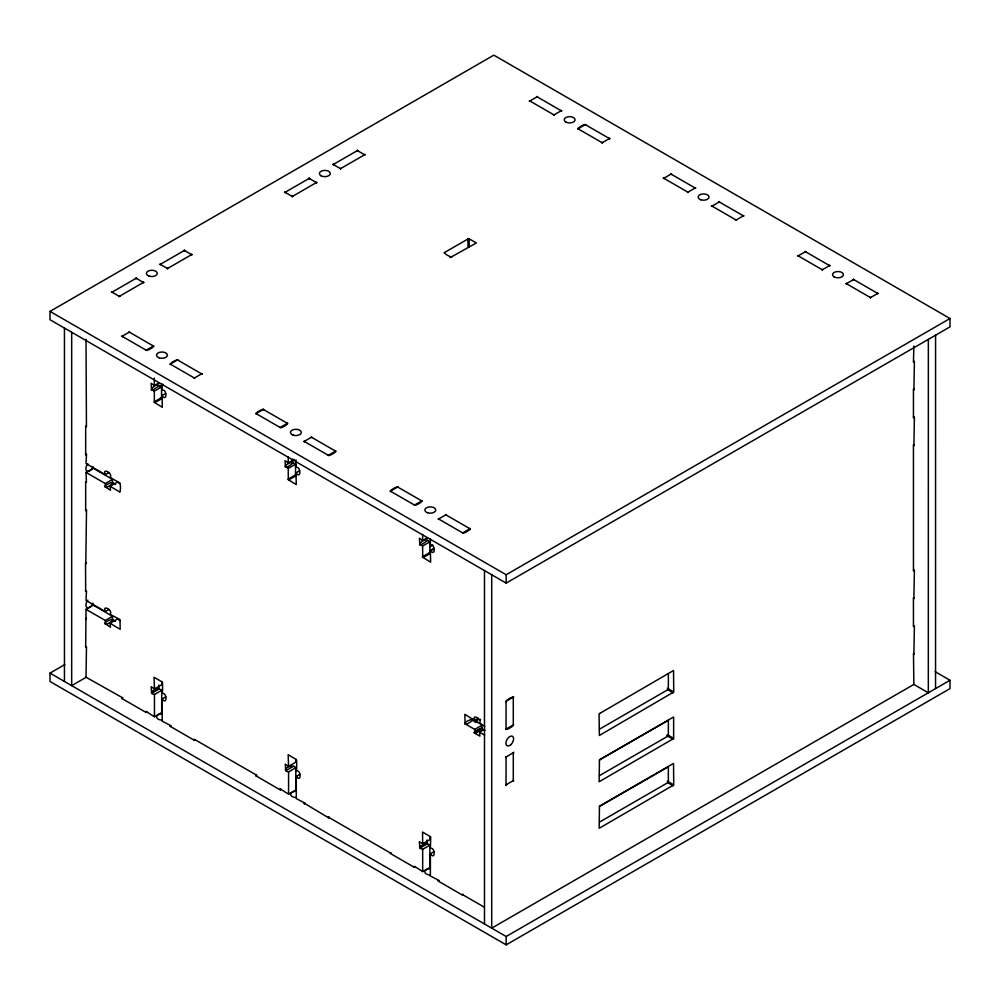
<?xml version="1.0" encoding="UTF-8"?>
<svg xmlns="http://www.w3.org/2000/svg" width="1000" height="1000" viewBox="0 0 1000 1000"><rect width="100%" height="100%" fill="white"/><g stroke="black" fill="none" stroke-linecap="round" stroke-linejoin="round"><path stroke-width="1.5" d="M86.025 339.263L86.438 426.75L85.538 425.95M152.05 693.1L159.288 688.925L161.7 690.312L161.7 712.575L154.462 716.75L154.462 694.488C147.3 693.25 154.162 689.538 158.8 688.088L158.8 685.125M165.787 696.85L162.175 698.938L162.175 721.2L170.375 725.375L170.5 726.538M288.575 794.175L288.575 771.912C279.325 770.225 292.913 762.962 295.8 767.738L295.8 790L288.575 794.175L280.138 788.825L280.375 790M299.9 774.275L296.288 776.363L296.288 798.625L305.075 803.15M420.262 847.95L427.5 843.775L429.9 845.163L429.9 867.425L422.675 871.6L422.675 849.338C415.75 847.45 421.512 845.588 427.013 842.938L427.013 839.963M434 851.7L430.387 853.787L430.387 876.05L438.575 880.225L438.575 881.338M928.35 339.363L928.325 692.775L913.65 684.312M935.55 688.6L935.575 335.188M159.125 382.775L154.3 385.55L154.325 378.125M162.037 384.062L162.013 390C167.3 388.925 167.15 402.663 162.013 395.575L162.325 407.312L153.9 402.113L161.6 397.512L161.537 386.95L159.188 385.538C143.787 397.762 154.75 381.812 159.188 385.538M294.275 459.363L288.25 462.837L288.275 456.9M295.988 459.862L295.963 467.287C301.238 466.238 301.038 479.85 295.963 472.863L296.275 484.6L287.85 479.4L295.55 474.8L295.475 464.237L293.137 462.825C284.262 471.312 280.875 465.375 292.663 462L292.663 459.025M427.45 537.65L422.638 540.425L422.65 534.487M430.363 538.938L430.35 544.875C435.588 543.812 435.487 557.5 430.35 550.45L430.65 562.188L422.238 556.987L429.938 552.388L429.862 541.825L427.525 540.413C412.2 552.4 422.912 536.912 427.525 540.413M476.95 719.388L477.362 721.875L477.663 718.675M506.637 784.55L505.812 785.425L506.15 784.275M512.9 753.112L513.725 752.237L513.387 753.388M914.362 361.362L913.462 362.163L913.875 346.062M914.362 417.025L913.462 417.825L913.438 389.175M914.362 570.062L913.462 570.862L913.438 444.825M914.362 625.725L913.462 626.525L913.425 597.875M914.362 653.55C912.188 652.987 915.125 655.825 913.9 653.263L914.388 626.263L913.425 625.712M85.538 453.787L86.5 454.338L86.025 463.525L105.3 474.65L108.912 472.562M85.538 509.438L86.5 509.988L85.8 563.8L86.475 562.625M85.538 590.688L86.438 591.487L85.662 591.312L85.538 562.863M85.538 646.338L86.438 647.138L85.675 647.1L86.025 609.338L93.25 605.163L112.525 616.287L112.525 619.075C100.688 622.4 104.213 628.5 113.012 619.913L115.575 621.388M115.575 484.487L113.012 483C103.85 491.425 100.95 485.562 112.525 482.163L112.525 479.387L93.25 468.25L86.025 472.425L86.438 482.4L85.538 481.613M113.012 483L112.188 482.925L112.525 482.163M113.012 619.913L112.188 619.825L112.525 619.075M159.288 688.925L158.463 688.838L158.8 688.088M293.137 462.825L292.312 462.75L292.663 462M295.812 759.25L288.15 754.7L288.575 766.35L295.8 762.175C296.737 752.775 297.038 770.075 296.288 770.8C301.475 769.85 301.275 783.337 296.288 776.363M429.462 552.525L430.275 553.525L423.188 557.388M427.5 843.775L426.675 843.688L427.013 842.938M472.8 719.938C463.762 728.35 460.65 722.513 472.312 719.112C470.975 721.663 480.838 722.375 481.962 725.225L481.962 728.012C474.487 730.088 469.663 737.1 480.988 729.887M913.438 417L914.4 417.562L913.925 444.55C915.175 447.088 912.262 444.25 914.362 444.85M913.425 570.05L914.388 570.612L913.9 597.6C915.125 600.112 912.225 597.312 914.362 597.9M161.262 397.475L161.938 398.65L154.85 402.512M161.762 681.725L154.05 677.275L154.462 688.925L161.7 684.75C162.787 675.462 162.812 692.65 162.175 693.375C167.325 692.288 167.188 706.012 162.175 698.938M86.475 454.888L85.675 455.1L85.662 427.137L86.375 426.238M86.475 510.538L85.675 510.75L85.662 482.788L86.375 481.887M86.475 591.237L86.025 600.425L105.3 611.562L108.912 609.475M86.475 646.888L86.013 677.225L122.775 697.9M474.975 733.363L479.888 736.112L479.55 732.188L484.363 729.4M485.012 730.325L481.838 729.038L481.962 728.012M118.825 296.075L119.125 296.737L119.9 296.163M263.962 409.675C263.6 407.663 252.913 414.462 256.625 413.925M279.762 427.287C279.875 429.625 290.912 422.525 287 423.113M537.7 97.013L536.925 96.438L536.625 97.1M553.488 114.625L553.8 115.288L554.562 114.712M469.113 238.863L467.863 238.562L468.05 247.288L469.212 247.013L469.113 238.863L476.413 242.938L450.05 257.675M913.5 361.112L914.4 361.9L913.925 388.9C915.138 391.425 912.2 388.663 914.362 389.2M136.662 278.55L136.175 277.875L135.688 278.55M184.85 250.725L184.375 250.05L183.888 250.725M167.025 268.25L167.5 268.925L167.987 268.25M309.662 178.688L309.175 178.012L308.688 178.688M291.825 196.213L292.3 196.887L292.787 196.213M357.85 150.85L357.375 150.188L356.887 150.85M340.025 168.388L340.5 169.062L340.988 168.388M129.9 332.475L129.425 331.8L128.938 332.475M145.812 350C145.925 352.337 156.938 345.262 153.038 345.825M178.1 360.3C178.062 358.062 166.938 365.025 170.875 364.475M194 377.825L194.488 378.5L194.963 377.825M585.788 124.925C585.662 122.662 574.725 129.65 578.55 129.1M601.688 142.45L602.175 143.125L602.65 142.45M312.062 437.575L311.575 436.9L311.087 437.575M671.538 174.387L671.05 173.713L670.575 174.387M327.962 455.112C328.038 457.425 339.113 450.375 335.188 450.938M687.438 191.912L687.925 192.587L688.4 191.912M719.737 202.213L719.25 201.537L718.763 202.213M735.638 219.737L736.125 220.413L736.6 219.737M398.237 487.337C398.312 485.112 386.938 492.025 391.012 491.512M414.15 504.875C414.275 507.113 425.213 500.163 421.375 500.7M446.438 515.163L445.962 514.5L445.475 515.163M805.913 251.975L805.438 251.3L804.95 251.975M462.35 532.7C462.5 535.037 473.4 527.975 469.575 528.525M821.825 269.5L822.3 270.175L822.788 269.5M854.112 279.8L853.637 279.125L853.15 279.8M870.025 297.325L870.5 298L870.987 297.325M513.387 697.738C515.9 694.663 504.15 700.75 506.15 701.912M506.15 728.625C503.8 731.637 514.788 726.062 513.513 724.4M50.012 311.388L493.825 55.15L950 318.512L950 326.863L506.175 583.1L50.012 319.738L50.012 311.388L506.175 574.75L950 318.512M159.05 386.75L163.038 384.45M154.375 401.675L154.3 391.112L161.537 386.95M162.013 395.575L165.625 393.488M468.05 238.938L444.913 252.3C441.138 251.788 452.062 258.75 452.137 256.475M86.025 472.425L105.3 483.55L112.525 479.387M105.775 487.175L110.463 490.262L110.113 486.337L117.35 482.163L119.963 483.675M288.325 478.963L288.25 468.4L295.475 464.237M295.963 472.863L299.575 470.775M288.8 479.8L295.963 475.875L295.55 474.8M86.025 609.338L105.3 620.462L112.525 616.287M105.775 624.075L110.463 627.175L110.113 623.25L117.35 619.075L119.963 620.588M935.15 671.688L950 680.263L950 688.612L506.175 944.85L50 681.475L50 673.125L64.887 664.538M86.263 677.225L71.675 685.65L71.675 332.25M154.462 694.488L161.7 690.312M422.7 556.562L422.638 545.988L429.862 541.825M430.062 546.688L432.762 545.125M430.35 550.45L433.963 548.362M431.413 550.363L434.125 548.8M286.163 770.525L293.387 766.35M288.575 771.912L295.8 767.738M465.087 723.275L464.85 714.312L474.725 720.5L478.338 718.413M480.55 719.325L479.5 719.925L480.112 720.288M476.325 722.475L477.362 721.875M465.575 724.112L474.725 729.4L481.962 725.225M474.263 732.325L481.838 727.962M474.312 732.775L481.538 728.6M474.6 733.213L482.438 728.85M599.438 713.612L673.55 670.487L673.725 692.3L672.975 692.85L668.012 689.762M599.438 729.2L668.363 689.4L668.363 673.825M672.825 692.537L599.35 735.487L599.087 713.962L600.05 713.413M419.787 847.113L419.363 841.587L422.675 843.775L429.9 839.6L429.9 836.575M422.675 849.338L429.9 845.163M599.438 760.088L668.363 720.288L668.363 735.875L599.438 775.662M672.825 739.025L599.125 781.762L599.45 759.7L673.65 717L673.65 738.938L672.975 739.338L666.8 735.537M599.438 806.55L668.363 766.762L668.363 782.35L599.438 822.138M672.825 785.475L599.175 828.312L599.45 806.15L673.55 763.425L673.725 785.225L672.975 785.788L668.012 782.688M50 673.125L506.175 936.5L950 680.263M333.75 164.775L332.612 164.387L333.75 164.213M364.125 154.475L365.288 154.75L364.125 155.025M285.562 192.6L284.413 192.213L285.562 192.037M315.925 182.3L317.087 182.575L315.925 182.85M160.75 264.637L159.588 264.363L160.75 264.075M530.363 101.263L529.2 100.988L530.363 100.712M191.125 254.338L192.288 254.613L191.125 254.9M112.562 292.462L111.4 292.188L112.562 291.9M142.925 282.162L144.088 282.45L142.925 282.725M560.725 110.45L561.888 110.725L560.725 111.013M122.675 336.65L121.538 336.262L122.675 336.087M608.913 138.275L610.087 138.55L608.913 138.837M201.238 373.65L202.4 373.938L201.238 374.212M664.3 178.55L663.138 178.275L664.3 178M694.675 187.738L695.837 188.012L694.675 188.3M712.5 206.388L711.338 206.1L712.5 205.825M742.862 215.562L744.025 215.837L742.862 216.125M304.825 441.75L303.663 441.475L304.825 441.2M798.688 256.137L797.55 255.763L798.688 255.588M829.05 265.325L830.212 265.6L829.05 265.887M846.888 283.975L845.75 283.587L846.888 283.412M877.25 293.15L878.413 293.425L877.25 293.712M439.212 519.338L438.05 519.062L439.212 518.787M506.15 757.562L505.812 756.812L506.637 756.725M513.387 780.1L513.725 780.85L512.9 780.938M86.475 618.275L86.013 619.475L85.538 618.513M304.475 803.913C305.863 802.038 302.35 803.75 305.075 803.7L328.575 817.825M122.175 698.662L122.413 697.763L121.7 698.375L145.912 712.362L146.875 711.812M256.275 776.087L256.275 774.975L194.225 739.225L194.475 740.4M390.513 853.562L414.487 867.425M170.975 725.725L169.838 726.1L194.112 740.188L195.075 739.638M256.887 775.325L255.738 775.7L280.012 789.788L280.975 789.237M390.988 852.75C388.45 853.475 392.287 852.95 389.9 852.675L329.05 817.55C327.362 815.2 328.9 819.2 329.175 817.062M439.188 880.575L438.038 880.95L462.675 895.25M667.288 688.225L673.312 691.7M667.288 734.712L673.312 738.188M667.288 781.15L673.312 784.638M110.113 486.337L119.275 491.625C120.512 495.312 121.175 482.05 119.288 482.587L110.113 477.438C113.438 473.425 101.8 467.075 105.3 474.65M484.688 726.25L479.55 723.275C482.8 719.362 471.25 712.938 474.725 720.5M479.55 732.188L484.688 735.15M110.113 623.25L120.175 629.325L120 619.562L110.113 614.338C113.513 610.3 101.912 604.012 105.3 611.562M154.462 688.925L151.163 686.737L151.575 692.262M288.575 766.35L285.262 764.163L285.675 769.688M430.387 853.787C435.462 860.913 435.487 847.175 430.387 848.225L430.725 836.9L422.55 832.025L422.675 843.775M154.462 716.75L145.938 711.425L146.15 712.487M422.675 871.6L414.487 866.312L413.95 867.038L415.188 866.737M484.3 907.175L463.162 894.975C461.625 892.625 462.912 896.637 463.288 894.488M422.638 540.425L419.4 538.225L419.812 543.75M288.25 462.837L285.012 460.637L285.425 466.163M420.3 544.587L422.638 545.988M154.3 385.55L151.137 383.288L151.475 388.875M285.912 467L288.25 468.4M151.962 389.712L154.3 391.112M913.487 653.85L913.85 684.438L491.712 928.15L491.712 574.75M506.175 574.75L506.175 583.1M506.175 936.5L506.175 944.85M484.487 570.588L484.487 923.975M475.337 719.312L475.337 722.35M474.725 729.4L474.725 732.188M105.3 483.55L105.3 486.337M105.3 620.462L105.3 623.25M64.45 328.075L64.45 681.475M93.088 603.162A5.45 3.15 -60 0 1 87.025 607.587A5.45 3.15 -60 0 1 87.825 600.125M93.088 466.812A5.45 3.15 -60 0 1 90.75 470.238M89.75 470.962A5.45 3.15 -60 0 1 86.025 469.812A5.45 3.15 -60 0 1 87.825 463.775M430.262 874.95A5.45 3.15 0 0 1 424.812 871.812A5.45 3.15 0 0 1 430.262 868.662M296.163 797.525A5.45 3.15 0 0 1 290.712 794.388A5.45 3.15 0 0 1 296.163 791.237M162.062 720.1A5.45 3.15 0 0 1 156.6 716.963A5.45 3.15 0 0 1 162.062 713.812M136.175 278.275L112.075 292.188L119.3 296.363L143.4 282.45L136.175 278.275M184.375 250.45L160.275 264.363L167.5 268.538L191.6 254.625L184.375 250.45M309.175 178.412L285.075 192.312L292.3 196.488L316.4 182.575L309.175 178.412M357.375 150.588L333.275 164.5L340.5 168.675L364.6 154.762L357.375 150.588M129.312 332.113L122.075 336.287L146.175 350.2L153.412 346.025L129.312 332.113M537.1 96.812L529.875 100.988L553.975 114.9L561.2 110.725L537.1 96.812M177.512 359.938L170.275 364.113L194.375 378.025L201.6 373.85L177.512 359.938M585.3 124.637L578.075 128.812L602.175 142.725L609.4 138.55L585.3 124.637M263.263 409.4L256.025 413.575L280.125 427.488L287.35 423.312L263.263 409.4M671.05 174.1L663.825 178.275L687.925 192.188L695.15 188.012L671.05 174.1M311.45 437.225L304.225 441.4L328.325 455.312L335.55 451.138L311.45 437.225M719.25 201.925L712.025 206.1L736.125 220.012L743.35 215.837L719.25 201.925M397.638 486.987L390.412 491.163L414.513 505.075L421.737 500.9L397.638 486.987M805.438 251.688L798.213 255.863L822.3 269.775L829.538 265.6L805.438 251.688M445.838 514.812L438.612 518.987L462.713 532.9L469.938 528.725L445.838 514.812M853.637 279.513L846.4 283.688L870.5 297.6L877.738 293.438L853.637 279.513M513.288 697.125L506.05 701.3L506.05 729.125L513.288 724.95L513.288 697.125M513.288 752.775L506.05 756.95L506.05 784.775L513.288 780.6L513.288 752.775M510.763 744.725A5.45 3.15 -60 0 0 512.487 736.287A5.45 3.15 -60 0 0 506.037 742A5.45 3.15 -60 0 0 510.763 744.725M834.112 276.875A5.45 3.15 0 0 0 843.238 275.462A5.45 3.15 0 0 0 836.562 271.613A5.45 3.15 0 0 0 834.112 276.875M700.863 199.788A5.45 3.15 0 0 0 709.038 197.062A5.45 3.15 0 0 0 700.863 194.338A5.45 3.15 0 0 0 700.863 199.788M565.788 122A5.45 3.15 0 0 0 574.9 120.588A5.45 3.15 0 0 0 568.225 116.737A5.45 3.15 0 0 0 565.788 122M159.225 357.875A5.45 3.15 0 0 0 167.4 355.15A5.45 3.15 0 0 0 159.225 352.425A5.45 3.15 0 0 0 159.225 357.875M293.188 435.15A5.45 3.15 0 0 0 301.363 432.425A5.45 3.15 0 0 0 293.188 429.7A5.45 3.15 0 0 0 293.188 435.15M427.562 512.75A5.45 3.15 0 0 0 435.75 510.012A5.45 3.15 0 0 0 427.562 507.287A5.45 3.15 0 0 0 427.562 512.75M149.113 276.125A5.45 3.15 0 0 0 157.287 273.4A5.45 3.15 0 0 0 149.113 270.675A5.45 3.15 0 0 0 149.113 276.125M320.988 175.763A5.45 3.15 0 0 0 330.1 174.35A5.45 3.15 0 0 0 323.425 170.487A5.45 3.15 0 0 0 320.988 175.763"/></g></svg>
